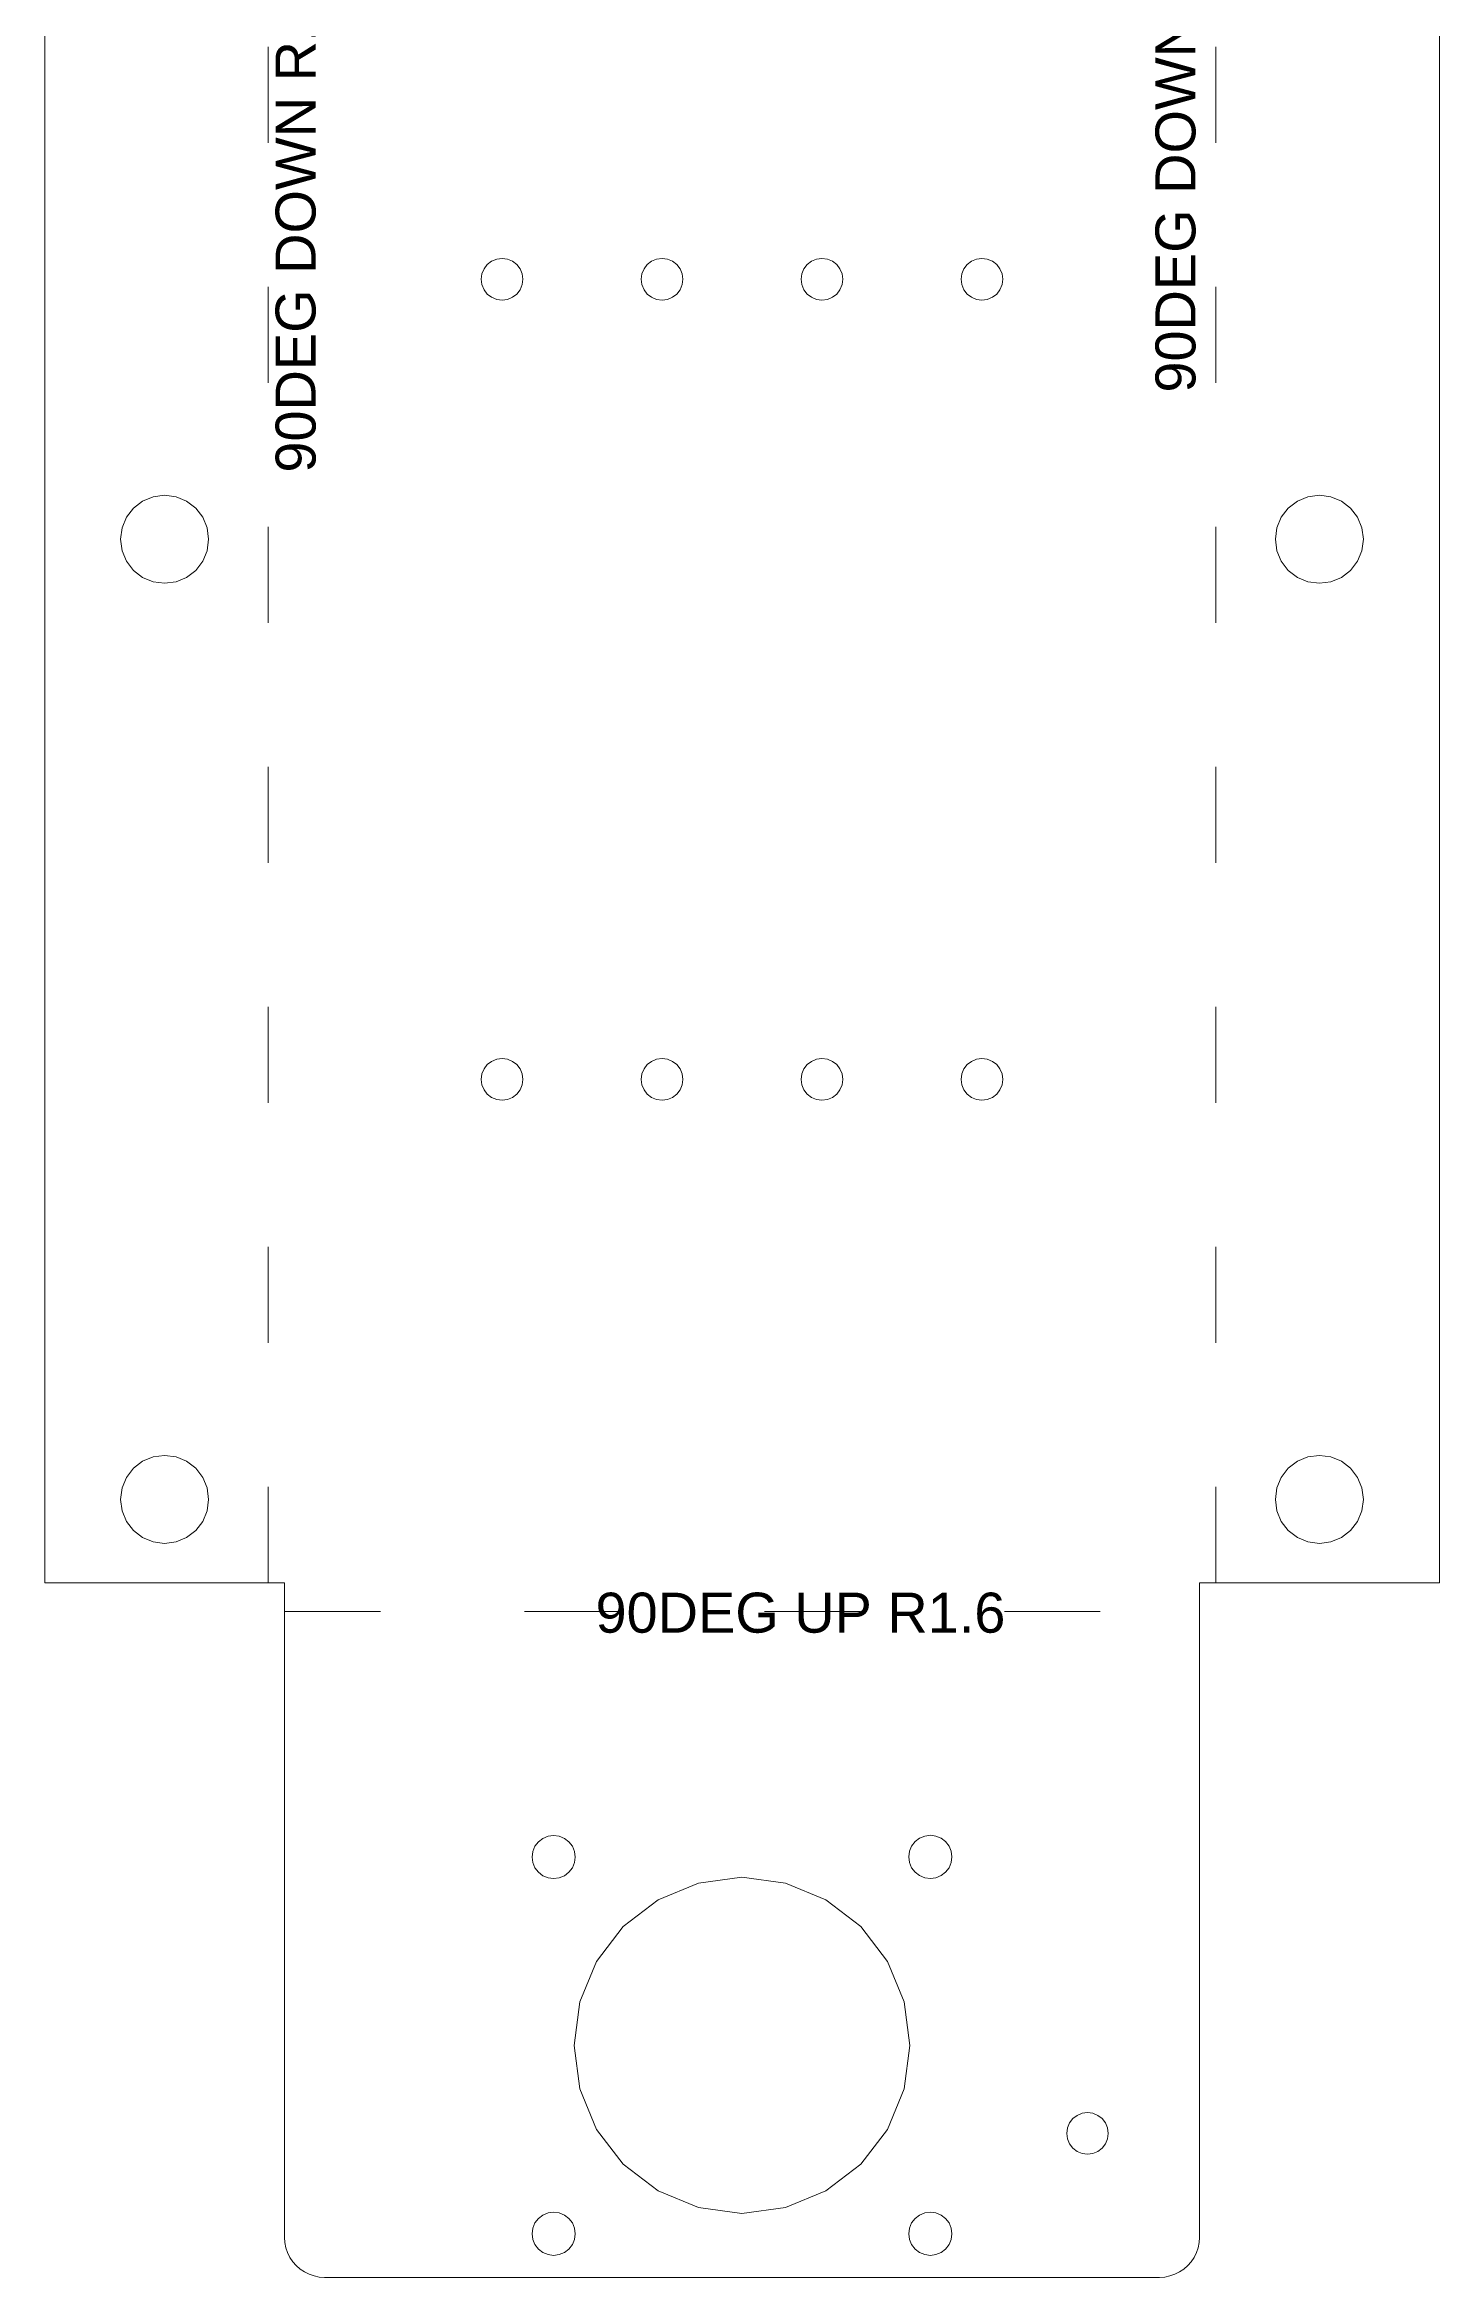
# Model space of a CAD drawing. Extents: x -21 to 705, y 870 to 3200.
# Drawn here: x 531.1 to 705.5, y 1554.4 to 1833.5 of the extents above; entities that cross this region are included whole.
import ezdxf

# ---------------------------------------------------------------- set-up
doc = ezdxf.new("R2010")
doc.units = 0
doc.linetypes.add('ACAD_ISO03W100', pattern=[30, 12, -18])
doc.layers.get('0').update_dxf_attribs({"lineweight": 25, "true_color": 0xffffff})
doc.layers.add('Layer0', color=7, linetype='BYLAYER', lineweight=5)
doc.styles.add('textstyle13', font='')
doc.styles.add('textstyle14', font='')
doc.styles.add('textstyle27', font='')
doc.styles.get('textstyle13').set_extended_font_data('Arial')
doc.styles.get('textstyle14').set_extended_font_data('Arial')
doc.styles.get('textstyle27').set_extended_font_data('Arial')

msp = doc.modelspace()

# ---------------------------------------------------------------- linework, layer by layer
at = {"layer": 'Layer0', "color": 2, "linetype": 'ACAD_ISO03W100', "true_color": 0xffff00}
for p, q in [((559.07, 1641.21), (559.07, 2142.12)), ((677.55, 1641.21), (677.55, 2142.12)), ((561.11, 1637.66), (675.51, 1637.66))]:
    msp.add_line(p, q, dxfattribs=at)
at = {"layer": 'Layer0'}
for p, q in [((531.13, 2137.12), (531.13, 1641.21)), ((705.5, 2137.12), (705.5, 1641.21)), ((586.06, 1805.46), (586.47, 1806)), ((586.47, 1806), (587.01, 1806.41)), ((587.01, 1806.41), (587.64, 1806.67)), ((587.64, 1806.67), (588.31, 1806.76)), ((588.31, 1806.76), (588.98, 1806.67)), ((588.98, 1806.67), (589.61, 1806.41)), ((589.61, 1806.41), (590.15, 1806)), ((590.15, 1806), (590.56, 1805.46)), ((606.06, 1805.46), (606.47, 1806)), ((606.47, 1806), (607.01, 1806.41)), ((607.01, 1806.41), (607.64, 1806.67)), ((607.64, 1806.67), (608.31, 1806.76)), ((608.31, 1806.76), (608.98, 1806.67)), ((608.98, 1806.67), (609.61, 1806.41)), ((609.61, 1806.41), (610.15, 1806)), ((610.15, 1806), (610.56, 1805.46)), ((626.06, 1805.46), (626.47, 1806)), ((626.47, 1806), (627.01, 1806.41)), ((627.01, 1806.41), (627.64, 1806.67)), ((627.64, 1806.67), (628.31, 1806.76)), ((628.31, 1806.76), (628.98, 1806.67)), ((628.98, 1806.67), (629.61, 1806.41)), ((629.61, 1806.41), (630.15, 1806)), ((630.15, 1806), (630.56, 1805.46)), ((646.06, 1805.46), (646.47, 1806)), ((646.47, 1806), (647.01, 1806.41)), ((647.01, 1806.41), (647.64, 1806.67)), ((647.64, 1806.67), (648.31, 1806.76)), ((648.31, 1806.76), (648.98, 1806.67)), ((648.98, 1806.67), (649.61, 1806.41)), ((649.61, 1806.41), (650.15, 1806)), ((650.15, 1806), (650.56, 1805.46)), ((585.71, 1804.16), (585.8, 1804.84)), ((585.8, 1803.49), (585.71, 1804.16)), ((585.8, 1804.84), (586.06, 1805.46)), ((586.06, 1802.86), (585.8, 1803.49)), ((586.47, 1802.32), (586.06, 1802.86)), ((590.56, 1802.86), (590.15, 1802.32)), ((590.56, 1805.46), (590.82, 1804.84)), ((590.82, 1803.49), (590.56, 1802.86)), ((590.82, 1804.84), (590.91, 1804.16)), ((590.91, 1804.16), (590.82, 1803.49)), ((605.71, 1804.16), (605.8, 1804.84)), ((605.8, 1803.49), (605.71, 1804.16)), ((605.8, 1804.84), (606.06, 1805.46)), ((606.06, 1802.86), (605.8, 1803.49)), ((606.47, 1802.32), (606.06, 1802.86)), ((610.56, 1802.86), (610.15, 1802.32)), ((610.56, 1805.46), (610.82, 1804.84)), ((610.82, 1803.49), (610.56, 1802.86)), ((610.82, 1804.84), (610.91, 1804.16)), ((610.91, 1804.16), (610.82, 1803.49)), ((625.71, 1804.16), (625.8, 1804.84)), ((625.8, 1803.49), (625.71, 1804.16)), ((625.8, 1804.84), (626.06, 1805.46)), ((626.06, 1802.86), (625.8, 1803.49)), ((626.47, 1802.32), (626.06, 1802.86)), ((630.56, 1802.86), (630.15, 1802.32)), ((630.56, 1805.46), (630.82, 1804.84)), ((630.82, 1803.49), (630.56, 1802.86)), ((630.82, 1804.84), (630.91, 1804.16)), ((630.91, 1804.16), (630.82, 1803.49)), ((645.71, 1804.16), (645.8, 1804.84)), ((645.8, 1803.49), (645.71, 1804.16)), ((645.8, 1804.84), (646.06, 1805.46)), ((646.06, 1802.86), (645.8, 1803.49)), ((646.47, 1802.32), (646.06, 1802.86)), ((650.56, 1802.86), (650.15, 1802.32)), ((650.56, 1805.46), (650.82, 1804.84)), ((650.82, 1803.49), (650.56, 1802.86)), ((650.82, 1804.84), (650.91, 1804.16)), ((650.91, 1804.16), (650.82, 1803.49)), ((587.01, 1801.91), (586.47, 1802.32)), ((587.64, 1801.65), (587.01, 1801.91)), ((588.31, 1801.56), (587.64, 1801.65)), ((588.98, 1801.65), (588.31, 1801.56)), ((589.61, 1801.91), (588.98, 1801.65)), ((590.15, 1802.32), (589.61, 1801.91)), ((607.01, 1801.91), (606.47, 1802.32)), ((607.64, 1801.65), (607.01, 1801.91)), ((608.31, 1801.56), (607.64, 1801.65)), ((608.98, 1801.65), (608.31, 1801.56)), ((609.61, 1801.91), (608.98, 1801.65)), ((610.15, 1802.32), (609.61, 1801.91)), ((627.01, 1801.91), (626.47, 1802.32)), ((627.64, 1801.65), (627.01, 1801.91)), ((628.31, 1801.56), (627.64, 1801.65)), ((628.98, 1801.65), (628.31, 1801.56)), ((629.61, 1801.91), (628.98, 1801.65)), ((630.15, 1802.32), (629.61, 1801.91)), ((647.01, 1801.91), (646.47, 1802.32)), ((647.64, 1801.65), (647.01, 1801.91)), ((648.31, 1801.56), (647.64, 1801.65)), ((648.98, 1801.65), (648.31, 1801.56)), ((649.61, 1801.91), (648.98, 1801.65)), ((650.15, 1802.32), (649.61, 1801.91)), ((542.24, 1775.55), (541.36, 1774.41)), ((543.38, 1776.43), (542.24, 1775.55)), ((544.7, 1776.98), (543.38, 1776.43)), ((546.13, 1777.16), (544.7, 1776.98)), ((547.55, 1776.98), (546.13, 1777.16)), ((548.88, 1776.43), (547.55, 1776.98)), ((550.02, 1775.55), (548.88, 1776.43)), ((550.89, 1774.41), (550.02, 1775.55)), ((685.73, 1774.41), (686.61, 1775.55)), ((686.61, 1775.55), (687.75, 1776.43)), ((687.75, 1776.43), (689.07, 1776.98)), ((689.07, 1776.98), (690.5, 1777.16)), ((690.5, 1777.16), (691.92, 1776.98)), ((691.92, 1776.98), (693.25, 1776.43)), ((693.25, 1776.43), (694.38, 1775.55)), ((694.38, 1775.55), (695.26, 1774.41)), ((540.81, 1773.09), (540.63, 1771.66)), ((541.36, 1774.41), (540.81, 1773.09)), ((551.44, 1773.09), (550.89, 1774.41)), ((551.63, 1771.66), (551.44, 1773.09)), ((685, 1771.66), (685.18, 1773.09)), ((685.18, 1773.09), (685.73, 1774.41)), ((695.26, 1774.41), (695.81, 1773.09)), ((695.81, 1773.09), (696, 1771.66)), ((540.63, 1771.66), (540.81, 1770.24)), ((540.81, 1770.24), (541.36, 1768.91)), ((550.89, 1768.91), (551.44, 1770.24)), ((551.44, 1770.24), (551.63, 1771.66)), ((685.18, 1770.24), (685, 1771.66)), ((685.73, 1768.91), (685.18, 1770.24)), ((695.81, 1770.24), (695.26, 1768.91)), ((696, 1771.66), (695.81, 1770.24)), ((541.36, 1768.91), (542.24, 1767.77)), ((542.24, 1767.77), (543.38, 1766.9)), ((543.38, 1766.9), (544.7, 1766.35)), ((547.55, 1766.35), (548.88, 1766.9)), ((548.88, 1766.9), (550.02, 1767.77)), ((550.02, 1767.77), (550.89, 1768.91)), ((686.61, 1767.77), (685.73, 1768.91)), ((687.75, 1766.9), (686.61, 1767.77)), ((689.07, 1766.35), (687.75, 1766.9)), ((693.25, 1766.9), (691.92, 1766.35)), ((694.38, 1767.77), (693.25, 1766.9)), ((695.26, 1768.91), (694.38, 1767.77)), ((544.7, 1766.35), (546.13, 1766.16)), ((546.13, 1766.16), (547.55, 1766.35)), ((690.5, 1766.16), (689.07, 1766.35)), ((691.92, 1766.35), (690.5, 1766.16)), ((585.8, 1704.84), (586.06, 1705.46)), ((586.06, 1705.46), (586.47, 1706)), ((586.47, 1706), (587.01, 1706.41)), ((587.01, 1706.41), (587.64, 1706.67)), ((587.64, 1706.67), (588.31, 1706.76)), ((588.31, 1706.76), (588.98, 1706.67)), ((588.98, 1706.67), (589.61, 1706.41)), ((589.61, 1706.41), (590.15, 1706)), ((590.15, 1706), (590.56, 1705.46)), ((590.56, 1705.46), (590.82, 1704.84)), ((605.8, 1704.84), (606.06, 1705.46)), ((606.06, 1705.46), (606.47, 1706)), ((606.47, 1706), (607.01, 1706.41)), ((607.01, 1706.41), (607.64, 1706.67)), ((607.64, 1706.67), (608.31, 1706.76)), ((608.31, 1706.76), (608.98, 1706.67)), ((608.98, 1706.67), (609.61, 1706.41)), ((609.61, 1706.41), (610.15, 1706)), ((610.15, 1706), (610.56, 1705.46)), ((610.56, 1705.46), (610.82, 1704.84)), ((625.8, 1704.84), (626.06, 1705.46)), ((626.06, 1705.46), (626.47, 1706)), ((626.47, 1706), (627.01, 1706.41)), ((627.01, 1706.41), (627.64, 1706.67)), ((627.64, 1706.67), (628.31, 1706.76)), ((628.31, 1706.76), (628.98, 1706.67)), ((628.98, 1706.67), (629.61, 1706.41)), ((629.61, 1706.41), (630.15, 1706)), ((630.15, 1706), (630.56, 1705.46)), ((630.56, 1705.46), (630.82, 1704.84)), ((645.8, 1704.84), (646.06, 1705.46)), ((646.06, 1705.46), (646.47, 1706)), ((646.47, 1706), (647.01, 1706.41)), ((647.01, 1706.41), (647.64, 1706.67)), ((647.64, 1706.67), (648.31, 1706.76)), ((648.31, 1706.76), (648.98, 1706.67)), ((648.98, 1706.67), (649.61, 1706.41)), ((649.61, 1706.41), (650.15, 1706)), ((650.15, 1706), (650.56, 1705.46)), ((650.56, 1705.46), (650.82, 1704.84)), ((585.71, 1704.16), (585.8, 1704.84)), ((585.8, 1703.49), (585.71, 1704.16)), ((586.06, 1702.86), (585.8, 1703.49)), ((586.47, 1702.32), (586.06, 1702.86)), ((587.01, 1701.91), (586.47, 1702.32)), ((590.15, 1702.32), (589.61, 1701.91)), ((590.56, 1702.86), (590.15, 1702.32)), ((590.82, 1703.49), (590.56, 1702.86)), ((590.82, 1704.84), (590.91, 1704.16)), ((590.91, 1704.16), (590.82, 1703.49)), ((605.71, 1704.16), (605.8, 1704.84)), ((605.8, 1703.49), (605.71, 1704.16)), ((606.06, 1702.86), (605.8, 1703.49)), ((606.47, 1702.32), (606.06, 1702.86)), ((607.01, 1701.91), (606.47, 1702.32)), ((610.15, 1702.32), (609.61, 1701.91)), ((610.56, 1702.86), (610.15, 1702.32)), ((610.82, 1703.49), (610.56, 1702.86)), ((610.82, 1704.84), (610.91, 1704.16)), ((610.91, 1704.16), (610.82, 1703.49)), ((625.71, 1704.16), (625.8, 1704.84)), ((625.8, 1703.49), (625.71, 1704.16)), ((626.06, 1702.86), (625.8, 1703.49)), ((626.47, 1702.32), (626.06, 1702.86)), ((627.01, 1701.91), (626.47, 1702.32)), ((630.15, 1702.32), (629.61, 1701.91)), ((630.56, 1702.86), (630.15, 1702.32)), ((630.82, 1703.49), (630.56, 1702.86)), ((630.82, 1704.84), (630.91, 1704.16)), ((630.91, 1704.16), (630.82, 1703.49)), ((645.71, 1704.16), (645.8, 1704.84)), ((645.8, 1703.49), (645.71, 1704.16)), ((646.06, 1702.86), (645.8, 1703.49)), ((646.47, 1702.32), (646.06, 1702.86)), ((647.01, 1701.91), (646.47, 1702.32)), ((650.15, 1702.32), (649.61, 1701.91)), ((650.56, 1702.86), (650.15, 1702.32)), ((650.82, 1703.49), (650.56, 1702.86)), ((650.82, 1704.84), (650.91, 1704.16)), ((650.91, 1704.16), (650.82, 1703.49)), ((587.64, 1701.65), (587.01, 1701.91)), ((588.31, 1701.56), (587.64, 1701.65)), ((588.98, 1701.65), (588.31, 1701.56)), ((589.61, 1701.91), (588.98, 1701.65)), ((607.64, 1701.65), (607.01, 1701.91)), ((608.31, 1701.56), (607.64, 1701.65)), ((608.98, 1701.65), (608.31, 1701.56)), ((609.61, 1701.91), (608.98, 1701.65)), ((627.64, 1701.65), (627.01, 1701.91)), ((628.31, 1701.56), (627.64, 1701.65)), ((628.98, 1701.65), (628.31, 1701.56)), ((629.61, 1701.91), (628.98, 1701.65)), ((647.64, 1701.65), (647.01, 1701.91)), ((648.31, 1701.56), (647.64, 1701.65)), ((648.98, 1701.65), (648.31, 1701.56)), ((649.61, 1701.91), (648.98, 1701.65)), ((542.24, 1655.55), (541.36, 1654.41)), ((543.38, 1656.43), (542.24, 1655.55)), ((544.7, 1656.98), (543.38, 1656.43)), ((546.13, 1657.16), (544.7, 1656.98)), ((547.55, 1656.98), (546.13, 1657.16)), ((548.88, 1656.43), (547.55, 1656.98)), ((550.02, 1655.55), (548.88, 1656.43)), ((550.89, 1654.41), (550.02, 1655.55)), ((685.73, 1654.41), (686.61, 1655.55)), ((686.61, 1655.55), (687.75, 1656.43)), ((687.75, 1656.43), (689.07, 1656.98)), ((689.07, 1656.98), (690.5, 1657.16)), ((690.5, 1657.16), (691.92, 1656.98)), ((691.92, 1656.98), (693.25, 1656.43)), ((693.25, 1656.43), (694.38, 1655.55)), ((694.38, 1655.55), (695.26, 1654.41)), ((540.81, 1653.09), (540.63, 1651.66)), ((541.36, 1654.41), (540.81, 1653.09)), ((551.44, 1653.09), (550.89, 1654.41)), ((551.63, 1651.66), (551.44, 1653.09)), ((685, 1651.66), (685.18, 1653.09)), ((685.18, 1653.09), (685.73, 1654.41)), ((695.26, 1654.41), (695.81, 1653.09)), ((695.81, 1653.09), (696, 1651.66)), ((540.63, 1651.66), (540.81, 1650.24)), ((540.81, 1650.24), (541.36, 1648.91)), ((550.89, 1648.91), (551.44, 1650.24)), ((551.44, 1650.24), (551.63, 1651.66)), ((685.18, 1650.24), (685, 1651.66)), ((685.73, 1648.91), (685.18, 1650.24)), ((695.81, 1650.24), (695.26, 1648.91)), ((696, 1651.66), (695.81, 1650.24)), ((541.36, 1648.91), (542.24, 1647.77)), ((542.24, 1647.77), (543.38, 1646.9)), ((543.38, 1646.9), (544.7, 1646.35)), ((547.55, 1646.35), (548.88, 1646.9)), ((548.88, 1646.9), (550.02, 1647.77)), ((550.02, 1647.77), (550.89, 1648.91)), ((686.61, 1647.77), (685.73, 1648.91)), ((687.75, 1646.9), (686.61, 1647.77)), ((689.07, 1646.35), (687.75, 1646.9)), ((693.25, 1646.9), (691.92, 1646.35)), ((694.38, 1647.77), (693.25, 1646.9)), ((695.26, 1648.91), (694.38, 1647.77)), ((544.7, 1646.35), (546.13, 1646.16)), ((546.13, 1646.16), (547.55, 1646.35)), ((690.5, 1646.16), (689.07, 1646.35)), ((691.92, 1646.35), (690.5, 1646.16)), ((559.07, 1641.21), (531.13, 1641.21)), ((561.11, 1641.21), (559.07, 1641.21)), ((561.11, 1637.66), (561.11, 1641.21)), ((675.51, 1641.21), (675.51, 1637.66)), ((677.55, 1641.21), (675.51, 1641.21)), ((677.55, 1641.21), (705.5, 1641.21)), ((561.11, 1559.42), (561.11, 1637.66)), ((675.51, 1637.66), (675.51, 1559.42)), ((592.15, 1607.66), (592.06, 1606.96)), ((592.42, 1608.31), (592.15, 1607.66)), ((592.85, 1608.87), (592.42, 1608.31)), ((593.41, 1609.29), (592.85, 1608.87)), ((594.06, 1609.56), (593.41, 1609.29)), ((594.76, 1609.66), (594.06, 1609.56)), ((595.46, 1609.56), (594.76, 1609.66)), ((596.11, 1609.29), (595.46, 1609.56)), ((596.67, 1608.87), (596.11, 1609.29)), ((597.1, 1608.31), (596.67, 1608.87)), ((597.37, 1607.66), (597.1, 1608.31)), ((597.46, 1606.96), (597.37, 1607.66)), ((639.25, 1607.67), (639.16, 1606.97)), ((639.52, 1608.32), (639.25, 1607.67)), ((639.95, 1608.88), (639.52, 1608.32)), ((640.51, 1609.31), (639.95, 1608.88)), ((641.16, 1609.58), (640.51, 1609.31)), ((641.86, 1609.67), (641.16, 1609.58)), ((642.56, 1609.58), (641.86, 1609.67)), ((643.21, 1609.31), (642.56, 1609.58)), ((643.77, 1608.88), (643.21, 1609.31)), ((644.2, 1608.32), (643.77, 1608.88)), ((644.47, 1607.67), (644.2, 1608.32)), ((644.56, 1606.97), (644.47, 1607.67)), ((592.06, 1606.96), (592.15, 1606.26)), ((592.15, 1606.26), (592.42, 1605.61)), ((592.42, 1605.61), (592.85, 1605.05)), ((592.85, 1605.05), (593.41, 1604.62)), ((596.11, 1604.62), (596.67, 1605.05)), ((596.67, 1605.05), (597.1, 1605.61)), ((597.1, 1605.61), (597.37, 1606.26)), ((597.37, 1606.26), (597.46, 1606.96)), ((639.16, 1606.97), (639.25, 1606.27)), ((639.25, 1606.27), (639.52, 1605.62)), ((639.52, 1605.62), (639.95, 1605.06)), ((639.95, 1605.06), (640.51, 1604.63)), ((643.21, 1604.63), (643.77, 1605.06)), ((643.77, 1605.06), (644.2, 1605.62)), ((644.2, 1605.62), (644.47, 1606.27)), ((644.47, 1606.27), (644.56, 1606.97)), ((593.41, 1604.62), (594.06, 1604.35)), ((594.06, 1604.35), (594.76, 1604.26)), ((594.76, 1604.26), (595.46, 1604.35)), ((595.46, 1604.35), (596.11, 1604.62)), ((612.88, 1603.71), (607.81, 1601.61)), ((618.31, 1604.42), (612.88, 1603.71)), ((623.75, 1603.71), (618.31, 1604.42)), ((628.81, 1601.61), (623.75, 1603.71)), ((640.51, 1604.63), (641.16, 1604.36)), ((641.16, 1604.36), (641.86, 1604.27)), ((641.86, 1604.27), (642.56, 1604.36)), ((642.56, 1604.36), (643.21, 1604.63)), ((607.81, 1601.61), (603.46, 1598.27)), ((633.16, 1598.27), (628.81, 1601.61)), ((603.46, 1598.27), (600.12, 1593.92)), ((636.5, 1593.92), (633.16, 1598.27)), ((600.12, 1593.92), (598.03, 1588.86)), ((638.6, 1588.86), (636.5, 1593.92)), ((598.03, 1588.86), (597.31, 1583.42)), ((639.31, 1583.42), (638.6, 1588.86)), ((597.31, 1583.42), (598.03, 1577.99)), ((638.6, 1577.99), (639.31, 1583.42)), ((598.03, 1577.99), (600.12, 1572.92)), ((636.5, 1572.92), (638.6, 1577.99)), ((659.26, 1573.72), (659.67, 1574.26)), ((659.67, 1574.26), (660.21, 1574.67)), ((660.21, 1574.67), (660.84, 1574.93)), ((660.84, 1574.93), (661.51, 1575.02)), ((661.51, 1575.02), (662.18, 1574.93)), ((662.18, 1574.93), (662.81, 1574.67)), ((662.81, 1574.67), (663.35, 1574.26)), ((663.35, 1574.26), (663.76, 1573.72)), ((600.12, 1572.92), (603.46, 1568.57)), ((633.16, 1568.57), (636.5, 1572.92)), ((658.91, 1572.42), (659, 1573.09)), ((659, 1571.75), (658.91, 1572.42)), ((659, 1573.09), (659.26, 1573.72)), ((659.26, 1571.12), (659, 1571.75)), ((663.76, 1573.72), (664.02, 1573.09)), ((664.02, 1571.75), (663.76, 1571.12)), ((664.02, 1573.09), (664.11, 1572.42)), ((664.11, 1572.42), (664.02, 1571.75)), ((603.46, 1568.57), (607.81, 1565.23)), ((628.81, 1565.23), (633.16, 1568.57)), ((659.67, 1570.58), (659.26, 1571.12)), ((660.21, 1570.17), (659.67, 1570.58)), ((660.84, 1569.91), (660.21, 1570.17)), ((661.51, 1569.82), (660.84, 1569.91)), ((662.18, 1569.91), (661.51, 1569.82)), ((662.81, 1570.17), (662.18, 1569.91)), ((663.35, 1570.58), (662.81, 1570.17)), ((663.76, 1571.12), (663.35, 1570.58)), ((607.81, 1565.23), (612.88, 1563.14)), ((612.88, 1563.14), (618.31, 1562.42)), ((618.31, 1562.42), (623.75, 1563.14)), ((623.75, 1563.14), (628.81, 1565.23)), ((592.15, 1560.57), (592.06, 1559.87)), ((592.42, 1561.22), (592.15, 1560.57)), ((592.85, 1561.78), (592.42, 1561.22)), ((593.41, 1562.21), (592.85, 1561.78)), ((594.06, 1562.48), (593.41, 1562.21)), ((594.76, 1562.57), (594.06, 1562.48)), ((595.46, 1562.48), (594.76, 1562.57)), ((596.11, 1562.21), (595.46, 1562.48)), ((596.67, 1561.78), (596.11, 1562.21)), ((597.1, 1561.22), (596.67, 1561.78)), ((597.37, 1560.57), (597.1, 1561.22)), ((597.46, 1559.87), (597.37, 1560.57)), ((639.25, 1560.57), (639.16, 1559.87)), ((639.52, 1561.22), (639.25, 1560.57)), ((639.95, 1561.78), (639.52, 1561.22)), ((640.51, 1562.21), (639.95, 1561.78)), ((641.16, 1562.48), (640.51, 1562.21)), ((641.86, 1562.57), (641.16, 1562.48)), ((642.56, 1562.48), (641.86, 1562.57)), ((643.21, 1562.21), (642.56, 1562.48)), ((643.77, 1561.78), (643.21, 1562.21)), ((644.2, 1561.22), (643.77, 1561.78)), ((644.47, 1560.57), (644.2, 1561.22)), ((644.56, 1559.87), (644.47, 1560.57)), ((561.11, 1559.42), (561.15, 1558.77)), ((561.15, 1558.77), (561.28, 1558.13)), ((561.28, 1558.13), (561.49, 1557.51)), ((561.49, 1557.51), (561.78, 1556.92)), ((592.06, 1559.87), (592.15, 1559.17)), ((592.15, 1559.17), (592.42, 1558.52)), ((592.42, 1558.52), (592.85, 1557.96)), ((592.85, 1557.96), (593.41, 1557.53)), ((593.41, 1557.53), (594.06, 1557.26)), ((594.06, 1557.26), (594.76, 1557.17)), ((594.76, 1557.17), (595.46, 1557.26)), ((595.46, 1557.26), (596.11, 1557.53)), ((596.11, 1557.53), (596.67, 1557.96)), ((596.67, 1557.96), (597.1, 1558.52)), ((597.1, 1558.52), (597.37, 1559.17)), ((597.37, 1559.17), (597.46, 1559.87)), ((639.16, 1559.87), (639.25, 1559.17)), ((639.25, 1559.17), (639.52, 1558.52)), ((639.52, 1558.52), (639.95, 1557.96)), ((639.95, 1557.96), (640.51, 1557.53)), ((640.51, 1557.53), (641.16, 1557.26)), ((641.16, 1557.26), (641.86, 1557.17)), ((641.86, 1557.17), (642.56, 1557.26)), ((642.56, 1557.26), (643.21, 1557.53)), ((643.21, 1557.53), (643.77, 1557.96)), ((643.77, 1557.96), (644.2, 1558.52)), ((644.2, 1558.52), (644.47, 1559.17)), ((644.47, 1559.17), (644.56, 1559.87)), ((674.84, 1556.92), (675.13, 1557.51)), ((675.13, 1557.51), (675.34, 1558.13)), ((675.34, 1558.13), (675.47, 1558.77)), ((675.47, 1558.77), (675.51, 1559.42)), ((561.78, 1556.92), (562.14, 1556.38)), ((562.14, 1556.38), (562.58, 1555.89)), ((562.58, 1555.89), (563.07, 1555.45)), ((563.07, 1555.45), (563.61, 1555.09)), ((563.61, 1555.09), (564.2, 1554.8)), ((564.2, 1554.8), (564.82, 1554.59)), ((564.82, 1554.59), (565.46, 1554.46)), ((565.46, 1554.46), (566.11, 1554.42)), ((566.11, 1554.42), (670.51, 1554.42)), ((670.51, 1554.42), (671.16, 1554.46)), ((671.16, 1554.46), (671.81, 1554.59)), ((671.81, 1554.59), (672.42, 1554.8)), ((672.42, 1554.8), (673.01, 1555.09)), ((673.01, 1555.09), (673.55, 1555.45)), ((673.55, 1555.45), (674.05, 1555.89)), ((674.05, 1555.89), (674.48, 1556.38)), ((674.48, 1556.38), (674.84, 1556.92))]:
    msp.add_line(p, q, dxfattribs=at)

# ---------------------------------------------------------------- texts
at = {"char_height": 1, "attachment_point": 1, "rotation": 90}
for insert, style in [((670, 1790), 'textstyle14'), ((560, 1780), 'textstyle13')]:
    msp.add_mtext('\\H5;90DEG DOWN R1.6', dxfattribs=dict(at, insert=insert, style=style))
at = {"insert": (600, 1640), "char_height": 1, "attachment_point": 1, "style": 'textstyle27'}
msp.add_mtext('\\H5;90DEG UP R1.6', dxfattribs=at)

doc.saveas('drawing.dxf')
